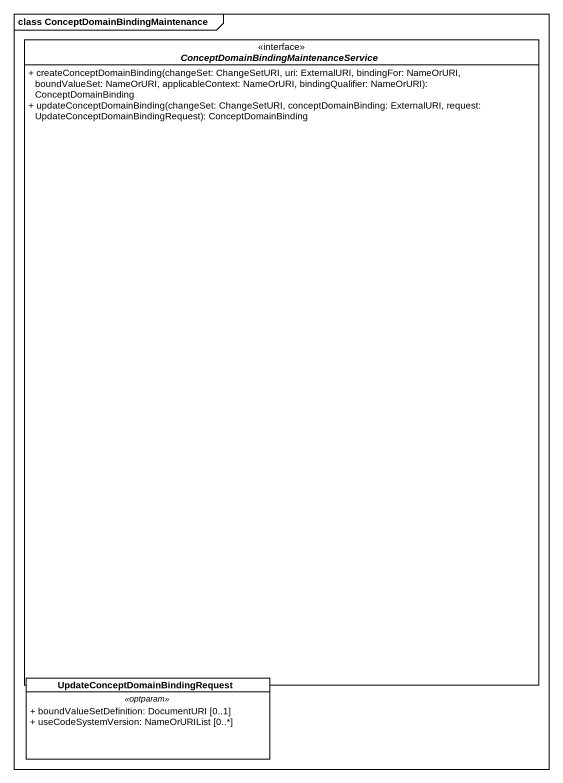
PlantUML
@startuml
mainframe class ConceptDomainBindingMaintenance
hide circle
hide empty members
skinparam classAttributeIconSize 0
interface "ConceptDomainBindingMaintenanceService" as ConceptDomainBindingMaintena <<interface>> {
  + createConceptDomainBinding(changeSet: ChangeSetURI, uri: ExternalURI, bindingFor: NameOrURI, boundValueSet: NameOrURI, applicableContext: NameOrURI, bindingQualifier: NameOrURI): ConceptDomainBinding
  + updateConceptDomainBinding(changeSet: ChangeSetURI, conceptDomainBinding: ExternalURI, request: UpdateConceptDomainBindingRequest): ConceptDomainBinding
}
class "UpdateConceptDomainBindingRequest" as UpdateConceptDomainBindingRe {
  .. <<optparam>> ..
  + boundValueSetDefinition: DocumentURI [0..1]
  + useCodeSystemVersion: NameOrURIList [0..*]
}
@enduml
